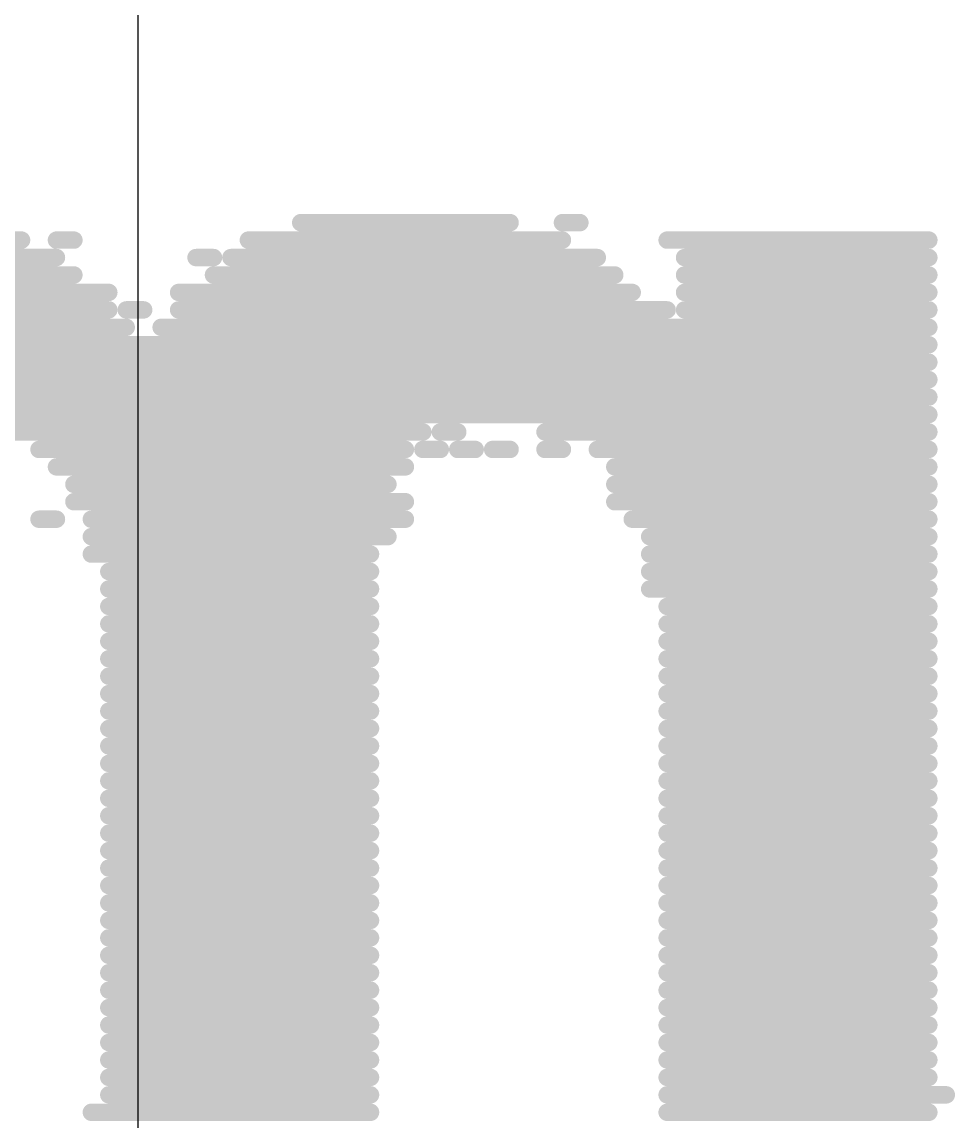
# Model space of a CAD drawing. Header units: inches. Extents: x -5 to 433, y -20 to 71.
# Drawn here: x 13.982 to 15.34, y 50.057 to 51.657 of the extents above; entities that cross this region are included whole.
import ezdxf

# ---------------------------------------------------------------- set-up
doc = ezdxf.new("R2010")
doc.units = ezdxf.units.IN
doc.layers.add('Bottom Overlay', color=54, linetype='Continuous')
doc.layers.add('Top Layer', color=1, linetype='Continuous')

msp = doc.modelspace()

# ---------------------------------------------------------------- linework, layer by layer
at = {"layer": 'Bottom Overlay'}
for points in [[(14.3878, 51.3652, 0.0254, 0.0254, 0), (14.6926, 51.3652, 0.0254, 0.0254, 0)], [(14.7688, 51.3652, 0.0254, 0.0254, 0), (14.7942, 51.3652, 0.0254, 0.0254, 0)], [(13.5242, 51.3398, 0.0254, 0.0254, 0), (13.9814, 51.3398, 0.0254, 0.0254, 0)], [(14.0322, 51.3398, 0.0254, 0.0254, 0), (14.0576, 51.3398, 0.0254, 0.0254, 0)], [(14.3116, 51.3398, 0.0254, 0.0254, 0), (14.7688, 51.3398, 0.0254, 0.0254, 0)], [(14.9212, 51.3398, 0.0254, 0.0254, 0), (15.3022, 51.3398, 0.0254, 0.0254, 0)], [(13.4734, 51.3144, 0.0254, 0.0254, 0), (14.0322, 51.3144, 0.0254, 0.0254, 0)], [(14.2354, 51.3144, 0.0254, 0.0254, 0), (14.2608, 51.3144, 0.0254, 0.0254, 0)], [(14.2862, 51.3144, 0.0254, 0.0254, 0), (14.8196, 51.3144, 0.0254, 0.0254, 0)], [(14.9466, 51.3144, 0.0254, 0.0254, 0), (15.3022, 51.3144, 0.0254, 0.0254, 0)], [(13.448, 51.289, 0.0254, 0.0254, 0), (14.0576, 51.289, 0.0254, 0.0254, 0)], [(14.2608, 51.289, 0.0254, 0.0254, 0), (14.845, 51.289, 0.0254, 0.0254, 0)], [(14.9466, 51.289, 0.0254, 0.0254, 0), (15.3022, 51.289, 0.0254, 0.0254, 0)], [(13.4226, 51.2636, 0.0254, 0.0254, 0), (14.1084, 51.2636, 0.0254, 0.0254, 0)], [(14.21, 51.2636, 0.0254, 0.0254, 0), (14.8704, 51.2636, 0.0254, 0.0254, 0)], [(14.9466, 51.2636, 0.0254, 0.0254, 0), (15.3022, 51.2636, 0.0254, 0.0254, 0)], [(13.3718, 51.2382, 0.0254, 0.0254, 0), (14.1084, 51.2382, 0.0254, 0.0254, 0)], [(14.1338, 51.2382, 0.0254, 0.0254, 0), (14.1592, 51.2382, 0.0254, 0.0254, 0)], [(14.21, 51.2382, 0.0254, 0.0254, 0), (14.9212, 51.2382, 0.0254, 0.0254, 0)], [(14.9466, 51.2382, 0.0254, 0.0254, 0), (15.3022, 51.2382, 0.0254, 0.0254, 0)], [(13.3718, 51.2128, 0.0254, 0.0254, 0), (14.1338, 51.2128, 0.0254, 0.0254, 0)], [(14.1846, 51.2128, 0.0254, 0.0254, 0), (15.3022, 51.2128, 0.0254, 0.0254, 0)], [(13.3464, 51.1874, 0.0254, 0.0254, 0), (15.3022, 51.1874, 0.0254, 0.0254, 0)], [(13.3464, 51.162, 0.0254, 0.0254, 0), (15.3022, 51.162, 0.0254, 0.0254, 0)], [(13.3464, 51.1366, 0.0254, 0.0254, 0), (15.3022, 51.1366, 0.0254, 0.0254, 0)], [(13.321, 51.1112, 0.0254, 0.0254, 0), (15.3022, 51.1112, 0.0254, 0.0254, 0)], [(13.321, 51.0858, 0.0254, 0.0254, 0), (15.3022, 51.0858, 0.0254, 0.0254, 0)], [(13.956, 51.0604, 0.0254, 0.0254, 0), (14.5656, 51.0604, 0.0254, 0.0254, 0)], [(14.591, 51.0604, 0.0254, 0.0254, 0), (14.6164, 51.0604, 0.0254, 0.0254, 0)], [(14.7434, 51.0604, 0.0254, 0.0254, 0), (15.3022, 51.0604, 0.0254, 0.0254, 0)], [(14.0068, 51.035, 0.0254, 0.0254, 0), (14.5402, 51.035, 0.0254, 0.0254, 0)], [(14.5656, 51.035, 0.0254, 0.0254, 0), (14.591, 51.035, 0.0254, 0.0254, 0)], [(14.6164, 51.035, 0.0254, 0.0254, 0), (14.6418, 51.035, 0.0254, 0.0254, 0)], [(14.6672, 51.035, 0.0254, 0.0254, 0), (14.6926, 51.035, 0.0254, 0.0254, 0)], [(14.7434, 51.035, 0.0254, 0.0254, 0), (14.7688, 51.035, 0.0254, 0.0254, 0)], [(14.8196, 51.035, 0.0254, 0.0254, 0), (15.3022, 51.035, 0.0254, 0.0254, 0)], [(14.0322, 51.0096, 0.0254, 0.0254, 0), (14.5402, 51.0096, 0.0254, 0.0254, 0)], [(14.845, 51.0096, 0.0254, 0.0254, 0), (15.3022, 51.0096, 0.0254, 0.0254, 0)], [(14.0576, 50.9842, 0.0254, 0.0254, 0), (14.5148, 50.9842, 0.0254, 0.0254, 0)], [(14.845, 50.9842, 0.0254, 0.0254, 0), (15.3022, 50.9842, 0.0254, 0.0254, 0)], [(14.0576, 50.9588, 0.0254, 0.0254, 0), (14.5402, 50.9588, 0.0254, 0.0254, 0)], [(14.845, 50.9588, 0.0254, 0.0254, 0), (15.3022, 50.9588, 0.0254, 0.0254, 0)], [(14.0068, 50.9334, 0.0254, 0.0254, 0), (14.0322, 50.9334, 0.0254, 0.0254, 0)], [(14.083, 50.9334, 0.0254, 0.0254, 0), (14.5402, 50.9334, 0.0254, 0.0254, 0)], [(14.8704, 50.9334, 0.0254, 0.0254, 0), (15.3022, 50.9334, 0.0254, 0.0254, 0)], [(14.083, 50.908, 0.0254, 0.0254, 0), (14.5148, 50.908, 0.0254, 0.0254, 0)], [(14.8958, 50.908, 0.0254, 0.0254, 0), (15.3022, 50.908, 0.0254, 0.0254, 0)], [(14.083, 50.8826, 0.0254, 0.0254, 0), (14.4894, 50.8826, 0.0254, 0.0254, 0)], [(14.8958, 50.8826, 0.0254, 0.0254, 0), (15.3022, 50.8826, 0.0254, 0.0254, 0)], [(14.1084, 50.8572, 0.0254, 0.0254, 0), (14.4894, 50.8572, 0.0254, 0.0254, 0)], [(14.8958, 50.8572, 0.0254, 0.0254, 0), (15.3022, 50.8572, 0.0254, 0.0254, 0)], [(14.1084, 50.8318, 0.0254, 0.0254, 0), (14.4894, 50.8318, 0.0254, 0.0254, 0)], [(14.8958, 50.8318, 0.0254, 0.0254, 0), (15.3022, 50.8318, 0.0254, 0.0254, 0)], [(14.1084, 50.8064, 0.0254, 0.0254, 0), (14.4894, 50.8064, 0.0254, 0.0254, 0)], [(14.9212, 50.8064, 0.0254, 0.0254, 0), (15.3022, 50.8064, 0.0254, 0.0254, 0)], [(14.1084, 50.781, 0.0254, 0.0254, 0), (14.4894, 50.781, 0.0254, 0.0254, 0)], [(14.9212, 50.781, 0.0254, 0.0254, 0), (15.3022, 50.781, 0.0254, 0.0254, 0)], [(14.1084, 50.7556, 0.0254, 0.0254, 0), (14.4894, 50.7556, 0.0254, 0.0254, 0)], [(14.9212, 50.7556, 0.0254, 0.0254, 0), (15.3022, 50.7556, 0.0254, 0.0254, 0)], [(14.1084, 50.7302, 0.0254, 0.0254, 0), (14.4894, 50.7302, 0.0254, 0.0254, 0)], [(14.9212, 50.7302, 0.0254, 0.0254, 0), (15.3022, 50.7302, 0.0254, 0.0254, 0)], [(14.1084, 50.7048, 0.0254, 0.0254, 0), (14.4894, 50.7048, 0.0254, 0.0254, 0)], [(14.9212, 50.7048, 0.0254, 0.0254, 0), (15.3022, 50.7048, 0.0254, 0.0254, 0)], [(14.1084, 50.6794, 0.0254, 0.0254, 0), (14.4894, 50.6794, 0.0254, 0.0254, 0)], [(14.9212, 50.6794, 0.0254, 0.0254, 0), (15.3022, 50.6794, 0.0254, 0.0254, 0)], [(14.1084, 50.654, 0.0254, 0.0254, 0), (14.4894, 50.654, 0.0254, 0.0254, 0)], [(14.9212, 50.654, 0.0254, 0.0254, 0), (15.3022, 50.654, 0.0254, 0.0254, 0)], [(14.1084, 50.6286, 0.0254, 0.0254, 0), (14.4894, 50.6286, 0.0254, 0.0254, 0)], [(14.9212, 50.6286, 0.0254, 0.0254, 0), (15.3022, 50.6286, 0.0254, 0.0254, 0)], [(14.1084, 50.6032, 0.0254, 0.0254, 0), (14.4894, 50.6032, 0.0254, 0.0254, 0)], [(14.9212, 50.6032, 0.0254, 0.0254, 0), (15.3022, 50.6032, 0.0254, 0.0254, 0)], [(14.1084, 50.5778, 0.0254, 0.0254, 0), (14.4894, 50.5778, 0.0254, 0.0254, 0)], [(14.9212, 50.5778, 0.0254, 0.0254, 0), (15.3022, 50.5778, 0.0254, 0.0254, 0)], [(14.1084, 50.5524, 0.0254, 0.0254, 0), (14.4894, 50.5524, 0.0254, 0.0254, 0)], [(14.9212, 50.5524, 0.0254, 0.0254, 0), (15.3022, 50.5524, 0.0254, 0.0254, 0)], [(14.1084, 50.527, 0.0254, 0.0254, 0), (14.4894, 50.527, 0.0254, 0.0254, 0)], [(14.9212, 50.527, 0.0254, 0.0254, 0), (15.3022, 50.527, 0.0254, 0.0254, 0)], [(14.1084, 50.5016, 0.0254, 0.0254, 0), (14.4894, 50.5016, 0.0254, 0.0254, 0)], [(14.9212, 50.5016, 0.0254, 0.0254, 0), (15.3022, 50.5016, 0.0254, 0.0254, 0)], [(14.1084, 50.4762, 0.0254, 0.0254, 0), (14.4894, 50.4762, 0.0254, 0.0254, 0)], [(14.9212, 50.4762, 0.0254, 0.0254, 0), (15.3022, 50.4762, 0.0254, 0.0254, 0)], [(14.1084, 50.4508, 0.0254, 0.0254, 0), (14.4894, 50.4508, 0.0254, 0.0254, 0)], [(14.9212, 50.4508, 0.0254, 0.0254, 0), (15.3022, 50.4508, 0.0254, 0.0254, 0)], [(14.1084, 50.4254, 0.0254, 0.0254, 0), (14.4894, 50.4254, 0.0254, 0.0254, 0)], [(14.9212, 50.4254, 0.0254, 0.0254, 0), (15.3022, 50.4254, 0.0254, 0.0254, 0)], [(14.1084, 50.4, 0.0254, 0.0254, 0), (14.4894, 50.4, 0.0254, 0.0254, 0)], [(14.9212, 50.4, 0.0254, 0.0254, 0), (15.3022, 50.4, 0.0254, 0.0254, 0)], [(14.1084, 50.3746, 0.0254, 0.0254, 0), (14.4894, 50.3746, 0.0254, 0.0254, 0)], [(14.9212, 50.3746, 0.0254, 0.0254, 0), (15.3022, 50.3746, 0.0254, 0.0254, 0)], [(14.1084, 50.3492, 0.0254, 0.0254, 0), (14.4894, 50.3492, 0.0254, 0.0254, 0)], [(14.9212, 50.3492, 0.0254, 0.0254, 0), (15.3022, 50.3492, 0.0254, 0.0254, 0)], [(14.1084, 50.3238, 0.0254, 0.0254, 0), (14.4894, 50.3238, 0.0254, 0.0254, 0)], [(14.9212, 50.3238, 0.0254, 0.0254, 0), (15.3022, 50.3238, 0.0254, 0.0254, 0)], [(14.1084, 50.2984, 0.0254, 0.0254, 0), (14.4894, 50.2984, 0.0254, 0.0254, 0)], [(14.9212, 50.2984, 0.0254, 0.0254, 0), (15.3022, 50.2984, 0.0254, 0.0254, 0)], [(14.1084, 50.273, 0.0254, 0.0254, 0), (14.4894, 50.273, 0.0254, 0.0254, 0)], [(14.9212, 50.273, 0.0254, 0.0254, 0), (15.3022, 50.273, 0.0254, 0.0254, 0)], [(14.1084, 50.2476, 0.0254, 0.0254, 0), (14.4894, 50.2476, 0.0254, 0.0254, 0)], [(14.9212, 50.2476, 0.0254, 0.0254, 0), (15.3022, 50.2476, 0.0254, 0.0254, 0)], [(14.1084, 50.2222, 0.0254, 0.0254, 0), (14.4894, 50.2222, 0.0254, 0.0254, 0)], [(14.9212, 50.2222, 0.0254, 0.0254, 0), (15.3022, 50.2222, 0.0254, 0.0254, 0)], [(14.1084, 50.1968, 0.0254, 0.0254, 0), (14.4894, 50.1968, 0.0254, 0.0254, 0)], [(14.9212, 50.1968, 0.0254, 0.0254, 0), (15.3022, 50.1968, 0.0254, 0.0254, 0)], [(14.1084, 50.1714, 0.0254, 0.0254, 0), (14.4894, 50.1714, 0.0254, 0.0254, 0)], [(14.9212, 50.1714, 0.0254, 0.0254, 0), (15.3022, 50.1714, 0.0254, 0.0254, 0)], [(14.1084, 50.146, 0.0254, 0.0254, 0), (14.4894, 50.146, 0.0254, 0.0254, 0)], [(14.9212, 50.146, 0.0254, 0.0254, 0), (15.3022, 50.146, 0.0254, 0.0254, 0)], [(14.1084, 50.1206, 0.0254, 0.0254, 0), (14.4894, 50.1206, 0.0254, 0.0254, 0)], [(14.9212, 50.1206, 0.0254, 0.0254, 0), (15.3022, 50.1206, 0.0254, 0.0254, 0)], [(14.1084, 50.0952, 0.0254, 0.0254, 0), (14.4894, 50.0952, 0.0254, 0.0254, 0)], [(14.9212, 50.0952, 0.0254, 0.0254, 0), (15.3276, 50.0952, 0.0254, 0.0254, 0)], [(14.083, 50.0698, 0.0254, 0.0254, 0), (14.4894, 50.0698, 0.0254, 0.0254, 0)], [(14.9212, 50.0698, 0.0254, 0.0254, 0), (15.3022, 50.0698, 0.0254, 0.0254, 0)]]:
    msp.add_lwpolyline(points, format="xyseb", dxfattribs=at)
for points in [[(14.3815, 51.3652, 0.0127, 0.0127, 1), (14.3942, 51.3652, 0.0127, 0.0127, 1)], [(14.6863, 51.3652, 0.0127, 0.0127, 1), (14.699, 51.3652, 0.0127, 0.0127, 1)], [(14.7625, 51.3652, 0.0127, 0.0127, 1), (14.7752, 51.3652, 0.0127, 0.0127, 1)], [(14.7879, 51.3652, 0.0127, 0.0127, 1), (14.8006, 51.3652, 0.0127, 0.0127, 1)], [(13.9751, 51.3398, 0.0127, 0.0127, 1), (13.9878, 51.3398, 0.0127, 0.0127, 1)], [(14.0259, 51.3398, 0.0127, 0.0127, 1), (14.0386, 51.3398, 0.0127, 0.0127, 1)], [(14.0513, 51.3398, 0.0127, 0.0127, 1), (14.064, 51.3398, 0.0127, 0.0127, 1)], [(14.3053, 51.3398, 0.0127, 0.0127, 1), (14.318, 51.3398, 0.0127, 0.0127, 1)], [(14.7625, 51.3398, 0.0127, 0.0127, 1), (14.7752, 51.3398, 0.0127, 0.0127, 1)], [(14.9149, 51.3398, 0.0127, 0.0127, 1), (14.9276, 51.3398, 0.0127, 0.0127, 1)], [(15.2959, 51.3398, 0.0127, 0.0127, 1), (15.3086, 51.3398, 0.0127, 0.0127, 1)], [(14.0259, 51.3144, 0.0127, 0.0127, 1), (14.0386, 51.3144, 0.0127, 0.0127, 1)], [(14.2291, 51.3144, 0.0127, 0.0127, 1), (14.2418, 51.3144, 0.0127, 0.0127, 1)], [(14.2545, 51.3144, 0.0127, 0.0127, 1), (14.2672, 51.3144, 0.0127, 0.0127, 1)], [(14.2799, 51.3144, 0.0127, 0.0127, 1), (14.2926, 51.3144, 0.0127, 0.0127, 1)], [(14.8133, 51.3144, 0.0127, 0.0127, 1), (14.826, 51.3144, 0.0127, 0.0127, 1)], [(14.9403, 51.3144, 0.0127, 0.0127, 1), (14.953, 51.3144, 0.0127, 0.0127, 1)], [(15.2959, 51.3144, 0.0127, 0.0127, 1), (15.3086, 51.3144, 0.0127, 0.0127, 1)], [(14.0513, 51.289, 0.0127, 0.0127, 1), (14.064, 51.289, 0.0127, 0.0127, 1)], [(14.2545, 51.289, 0.0127, 0.0127, 1), (14.2672, 51.289, 0.0127, 0.0127, 1)], [(14.8387, 51.289, 0.0127, 0.0127, 1), (14.8514, 51.289, 0.0127, 0.0127, 1)], [(14.9403, 51.289, 0.0127, 0.0127, 1), (14.953, 51.289, 0.0127, 0.0127, 1)], [(15.2959, 51.289, 0.0127, 0.0127, 1), (15.3086, 51.289, 0.0127, 0.0127, 1)], [(14.1021, 51.2636, 0.0127, 0.0127, 1), (14.1148, 51.2636, 0.0127, 0.0127, 1)], [(14.2037, 51.2636, 0.0127, 0.0127, 1), (14.2164, 51.2636, 0.0127, 0.0127, 1)], [(14.8641, 51.2636, 0.0127, 0.0127, 1), (14.8768, 51.2636, 0.0127, 0.0127, 1)], [(14.9403, 51.2636, 0.0127, 0.0127, 1), (14.953, 51.2636, 0.0127, 0.0127, 1)], [(15.2959, 51.2636, 0.0127, 0.0127, 1), (15.3086, 51.2636, 0.0127, 0.0127, 1)], [(14.1021, 51.2382, 0.0127, 0.0127, 1), (14.1148, 51.2382, 0.0127, 0.0127, 1)], [(14.1275, 51.2382, 0.0127, 0.0127, 1), (14.1402, 51.2382, 0.0127, 0.0127, 1)], [(14.1529, 51.2382, 0.0127, 0.0127, 1), (14.1656, 51.2382, 0.0127, 0.0127, 1)], [(14.2037, 51.2382, 0.0127, 0.0127, 1), (14.2164, 51.2382, 0.0127, 0.0127, 1)], [(14.9149, 51.2382, 0.0127, 0.0127, 1), (14.9276, 51.2382, 0.0127, 0.0127, 1)], [(14.9403, 51.2382, 0.0127, 0.0127, 1), (14.953, 51.2382, 0.0127, 0.0127, 1)], [(15.2959, 51.2382, 0.0127, 0.0127, 1), (15.3086, 51.2382, 0.0127, 0.0127, 1)], [(14.1275, 51.2128, 0.0127, 0.0127, 1), (14.1402, 51.2128, 0.0127, 0.0127, 1)], [(14.1783, 51.2128, 0.0127, 0.0127, 1), (14.191, 51.2128, 0.0127, 0.0127, 1)], [(15.2959, 51.2128, 0.0127, 0.0127, 1), (15.3086, 51.2128, 0.0127, 0.0127, 1)], [(15.2959, 51.1874, 0.0127, 0.0127, 1), (15.3086, 51.1874, 0.0127, 0.0127, 1)], [(15.2959, 51.162, 0.0127, 0.0127, 1), (15.3086, 51.162, 0.0127, 0.0127, 1)], [(15.2959, 51.1366, 0.0127, 0.0127, 1), (15.3086, 51.1366, 0.0127, 0.0127, 1)], [(15.2959, 51.1112, 0.0127, 0.0127, 1), (15.3086, 51.1112, 0.0127, 0.0127, 1)], [(15.2959, 51.0858, 0.0127, 0.0127, 1), (15.3086, 51.0858, 0.0127, 0.0127, 1)], [(14.5593, 51.0604, 0.0127, 0.0127, 1), (14.572, 51.0604, 0.0127, 0.0127, 1)], [(14.5847, 51.0604, 0.0127, 0.0127, 1), (14.5974, 51.0604, 0.0127, 0.0127, 1)], [(14.6101, 51.0604, 0.0127, 0.0127, 1), (14.6228, 51.0604, 0.0127, 0.0127, 1)], [(14.7371, 51.0604, 0.0127, 0.0127, 1), (14.7498, 51.0604, 0.0127, 0.0127, 1)], [(15.2959, 51.0604, 0.0127, 0.0127, 1), (15.3086, 51.0604, 0.0127, 0.0127, 1)], [(14.0005, 51.035, 0.0127, 0.0127, 1), (14.0132, 51.035, 0.0127, 0.0127, 1)], [(14.5339, 51.035, 0.0127, 0.0127, 1), (14.5466, 51.035, 0.0127, 0.0127, 1)], [(14.5593, 51.035, 0.0127, 0.0127, 1), (14.572, 51.035, 0.0127, 0.0127, 1)], [(14.5847, 51.035, 0.0127, 0.0127, 1), (14.5974, 51.035, 0.0127, 0.0127, 1)], [(14.6101, 51.035, 0.0127, 0.0127, 1), (14.6228, 51.035, 0.0127, 0.0127, 1)], [(14.6355, 51.035, 0.0127, 0.0127, 1), (14.6482, 51.035, 0.0127, 0.0127, 1)], [(14.6609, 51.035, 0.0127, 0.0127, 1), (14.6736, 51.035, 0.0127, 0.0127, 1)], [(14.6863, 51.035, 0.0127, 0.0127, 1), (14.699, 51.035, 0.0127, 0.0127, 1)], [(14.7371, 51.035, 0.0127, 0.0127, 1), (14.7498, 51.035, 0.0127, 0.0127, 1)], [(14.7625, 51.035, 0.0127, 0.0127, 1), (14.7752, 51.035, 0.0127, 0.0127, 1)], [(14.8133, 51.035, 0.0127, 0.0127, 1), (14.826, 51.035, 0.0127, 0.0127, 1)], [(15.2959, 51.035, 0.0127, 0.0127, 1), (15.3086, 51.035, 0.0127, 0.0127, 1)], [(14.0259, 51.0096, 0.0127, 0.0127, 1), (14.0386, 51.0096, 0.0127, 0.0127, 1)], [(14.5339, 51.0096, 0.0127, 0.0127, 1), (14.5466, 51.0096, 0.0127, 0.0127, 1)], [(14.8387, 51.0096, 0.0127, 0.0127, 1), (14.8514, 51.0096, 0.0127, 0.0127, 1)], [(15.2959, 51.0096, 0.0127, 0.0127, 1), (15.3086, 51.0096, 0.0127, 0.0127, 1)], [(14.0513, 50.9842, 0.0127, 0.0127, 1), (14.064, 50.9842, 0.0127, 0.0127, 1)], [(14.5085, 50.9842, 0.0127, 0.0127, 1), (14.5212, 50.9842, 0.0127, 0.0127, 1)], [(14.8387, 50.9842, 0.0127, 0.0127, 1), (14.8514, 50.9842, 0.0127, 0.0127, 1)], [(15.2959, 50.9842, 0.0127, 0.0127, 1), (15.3086, 50.9842, 0.0127, 0.0127, 1)], [(14.0513, 50.9588, 0.0127, 0.0127, 1), (14.064, 50.9588, 0.0127, 0.0127, 1)], [(14.5339, 50.9588, 0.0127, 0.0127, 1), (14.5466, 50.9588, 0.0127, 0.0127, 1)], [(14.8387, 50.9588, 0.0127, 0.0127, 1), (14.8514, 50.9588, 0.0127, 0.0127, 1)], [(15.2959, 50.9588, 0.0127, 0.0127, 1), (15.3086, 50.9588, 0.0127, 0.0127, 1)], [(14.0005, 50.9334, 0.0127, 0.0127, 1), (14.0132, 50.9334, 0.0127, 0.0127, 1)], [(14.0259, 50.9334, 0.0127, 0.0127, 1), (14.0386, 50.9334, 0.0127, 0.0127, 1)], [(14.0767, 50.9334, 0.0127, 0.0127, 1), (14.0894, 50.9334, 0.0127, 0.0127, 1)], [(14.5339, 50.9334, 0.0127, 0.0127, 1), (14.5466, 50.9334, 0.0127, 0.0127, 1)], [(14.8641, 50.9334, 0.0127, 0.0127, 1), (14.8768, 50.9334, 0.0127, 0.0127, 1)], [(15.2959, 50.9334, 0.0127, 0.0127, 1), (15.3086, 50.9334, 0.0127, 0.0127, 1)], [(14.0767, 50.908, 0.0127, 0.0127, 1), (14.0894, 50.908, 0.0127, 0.0127, 1)], [(14.5085, 50.908, 0.0127, 0.0127, 1), (14.5212, 50.908, 0.0127, 0.0127, 1)], [(14.8895, 50.908, 0.0127, 0.0127, 1), (14.9022, 50.908, 0.0127, 0.0127, 1)], [(15.2959, 50.908, 0.0127, 0.0127, 1), (15.3086, 50.908, 0.0127, 0.0127, 1)], [(14.0767, 50.8826, 0.0127, 0.0127, 1), (14.0894, 50.8826, 0.0127, 0.0127, 1)], [(14.4831, 50.8826, 0.0127, 0.0127, 1), (14.4958, 50.8826, 0.0127, 0.0127, 1)], [(14.8895, 50.8826, 0.0127, 0.0127, 1), (14.9022, 50.8826, 0.0127, 0.0127, 1)], [(15.2959, 50.8826, 0.0127, 0.0127, 1), (15.3086, 50.8826, 0.0127, 0.0127, 1)], [(14.1021, 50.8572, 0.0127, 0.0127, 1), (14.1148, 50.8572, 0.0127, 0.0127, 1)], [(14.4831, 50.8572, 0.0127, 0.0127, 1), (14.4958, 50.8572, 0.0127, 0.0127, 1)], [(14.8895, 50.8572, 0.0127, 0.0127, 1), (14.9022, 50.8572, 0.0127, 0.0127, 1)], [(15.2959, 50.8572, 0.0127, 0.0127, 1), (15.3086, 50.8572, 0.0127, 0.0127, 1)], [(14.1021, 50.8318, 0.0127, 0.0127, 1), (14.1148, 50.8318, 0.0127, 0.0127, 1)], [(14.4831, 50.8318, 0.0127, 0.0127, 1), (14.4958, 50.8318, 0.0127, 0.0127, 1)], [(14.8895, 50.8318, 0.0127, 0.0127, 1), (14.9022, 50.8318, 0.0127, 0.0127, 1)], [(15.2959, 50.8318, 0.0127, 0.0127, 1), (15.3086, 50.8318, 0.0127, 0.0127, 1)], [(14.1021, 50.8064, 0.0127, 0.0127, 1), (14.1148, 50.8064, 0.0127, 0.0127, 1)], [(14.4831, 50.8064, 0.0127, 0.0127, 1), (14.4958, 50.8064, 0.0127, 0.0127, 1)], [(14.9149, 50.8064, 0.0127, 0.0127, 1), (14.9276, 50.8064, 0.0127, 0.0127, 1)], [(15.2959, 50.8064, 0.0127, 0.0127, 1), (15.3086, 50.8064, 0.0127, 0.0127, 1)], [(14.1021, 50.781, 0.0127, 0.0127, 1), (14.1148, 50.781, 0.0127, 0.0127, 1)], [(14.4831, 50.781, 0.0127, 0.0127, 1), (14.4958, 50.781, 0.0127, 0.0127, 1)], [(14.9149, 50.781, 0.0127, 0.0127, 1), (14.9276, 50.781, 0.0127, 0.0127, 1)], [(15.2959, 50.781, 0.0127, 0.0127, 1), (15.3086, 50.781, 0.0127, 0.0127, 1)], [(14.1021, 50.7556, 0.0127, 0.0127, 1), (14.1148, 50.7556, 0.0127, 0.0127, 1)], [(14.4831, 50.7556, 0.0127, 0.0127, 1), (14.4958, 50.7556, 0.0127, 0.0127, 1)], [(14.9149, 50.7556, 0.0127, 0.0127, 1), (14.9276, 50.7556, 0.0127, 0.0127, 1)], [(15.2959, 50.7556, 0.0127, 0.0127, 1), (15.3086, 50.7556, 0.0127, 0.0127, 1)], [(14.1021, 50.7302, 0.0127, 0.0127, 1), (14.1148, 50.7302, 0.0127, 0.0127, 1)], [(14.4831, 50.7302, 0.0127, 0.0127, 1), (14.4958, 50.7302, 0.0127, 0.0127, 1)], [(14.9149, 50.7302, 0.0127, 0.0127, 1), (14.9276, 50.7302, 0.0127, 0.0127, 1)], [(15.2959, 50.7302, 0.0127, 0.0127, 1), (15.3086, 50.7302, 0.0127, 0.0127, 1)], [(14.1021, 50.7048, 0.0127, 0.0127, 1), (14.1148, 50.7048, 0.0127, 0.0127, 1)], [(14.4831, 50.7048, 0.0127, 0.0127, 1), (14.4958, 50.7048, 0.0127, 0.0127, 1)], [(14.9149, 50.7048, 0.0127, 0.0127, 1), (14.9276, 50.7048, 0.0127, 0.0127, 1)], [(15.2959, 50.7048, 0.0127, 0.0127, 1), (15.3086, 50.7048, 0.0127, 0.0127, 1)], [(14.1021, 50.6794, 0.0127, 0.0127, 1), (14.1148, 50.6794, 0.0127, 0.0127, 1)], [(14.4831, 50.6794, 0.0127, 0.0127, 1), (14.4958, 50.6794, 0.0127, 0.0127, 1)], [(14.9149, 50.6794, 0.0127, 0.0127, 1), (14.9276, 50.6794, 0.0127, 0.0127, 1)], [(15.2959, 50.6794, 0.0127, 0.0127, 1), (15.3086, 50.6794, 0.0127, 0.0127, 1)], [(14.1021, 50.654, 0.0127, 0.0127, 1), (14.1148, 50.654, 0.0127, 0.0127, 1)], [(14.4831, 50.654, 0.0127, 0.0127, 1), (14.4958, 50.654, 0.0127, 0.0127, 1)], [(14.9149, 50.654, 0.0127, 0.0127, 1), (14.9276, 50.654, 0.0127, 0.0127, 1)], [(15.2959, 50.654, 0.0127, 0.0127, 1), (15.3086, 50.654, 0.0127, 0.0127, 1)], [(14.1021, 50.6286, 0.0127, 0.0127, 1), (14.1148, 50.6286, 0.0127, 0.0127, 1)], [(14.4831, 50.6286, 0.0127, 0.0127, 1), (14.4958, 50.6286, 0.0127, 0.0127, 1)], [(14.9149, 50.6286, 0.0127, 0.0127, 1), (14.9276, 50.6286, 0.0127, 0.0127, 1)], [(15.2959, 50.6286, 0.0127, 0.0127, 1), (15.3086, 50.6286, 0.0127, 0.0127, 1)], [(14.1021, 50.6032, 0.0127, 0.0127, 1), (14.1148, 50.6032, 0.0127, 0.0127, 1)], [(14.4831, 50.6032, 0.0127, 0.0127, 1), (14.4958, 50.6032, 0.0127, 0.0127, 1)], [(14.9149, 50.6032, 0.0127, 0.0127, 1), (14.9276, 50.6032, 0.0127, 0.0127, 1)], [(15.2959, 50.6032, 0.0127, 0.0127, 1), (15.3086, 50.6032, 0.0127, 0.0127, 1)], [(14.1021, 50.5778, 0.0127, 0.0127, 1), (14.1148, 50.5778, 0.0127, 0.0127, 1)], [(14.4831, 50.5778, 0.0127, 0.0127, 1), (14.4958, 50.5778, 0.0127, 0.0127, 1)], [(14.9149, 50.5778, 0.0127, 0.0127, 1), (14.9276, 50.5778, 0.0127, 0.0127, 1)], [(15.2959, 50.5778, 0.0127, 0.0127, 1), (15.3086, 50.5778, 0.0127, 0.0127, 1)], [(14.1021, 50.5524, 0.0127, 0.0127, 1), (14.1148, 50.5524, 0.0127, 0.0127, 1)], [(14.4831, 50.5524, 0.0127, 0.0127, 1), (14.4958, 50.5524, 0.0127, 0.0127, 1)], [(14.9149, 50.5524, 0.0127, 0.0127, 1), (14.9276, 50.5524, 0.0127, 0.0127, 1)], [(15.2959, 50.5524, 0.0127, 0.0127, 1), (15.3086, 50.5524, 0.0127, 0.0127, 1)], [(14.1021, 50.527, 0.0127, 0.0127, 1), (14.1148, 50.527, 0.0127, 0.0127, 1)], [(14.4831, 50.527, 0.0127, 0.0127, 1), (14.4958, 50.527, 0.0127, 0.0127, 1)], [(14.9149, 50.527, 0.0127, 0.0127, 1), (14.9276, 50.527, 0.0127, 0.0127, 1)], [(15.2959, 50.527, 0.0127, 0.0127, 1), (15.3086, 50.527, 0.0127, 0.0127, 1)], [(14.1021, 50.5016, 0.0127, 0.0127, 1), (14.1148, 50.5016, 0.0127, 0.0127, 1)], [(14.4831, 50.5016, 0.0127, 0.0127, 1), (14.4958, 50.5016, 0.0127, 0.0127, 1)], [(14.9149, 50.5016, 0.0127, 0.0127, 1), (14.9276, 50.5016, 0.0127, 0.0127, 1)], [(15.2959, 50.5016, 0.0127, 0.0127, 1), (15.3086, 50.5016, 0.0127, 0.0127, 1)], [(14.1021, 50.4762, 0.0127, 0.0127, 1), (14.1148, 50.4762, 0.0127, 0.0127, 1)], [(14.4831, 50.4762, 0.0127, 0.0127, 1), (14.4958, 50.4762, 0.0127, 0.0127, 1)], [(14.9149, 50.4762, 0.0127, 0.0127, 1), (14.9276, 50.4762, 0.0127, 0.0127, 1)], [(15.2959, 50.4762, 0.0127, 0.0127, 1), (15.3086, 50.4762, 0.0127, 0.0127, 1)], [(14.1021, 50.4508, 0.0127, 0.0127, 1), (14.1148, 50.4508, 0.0127, 0.0127, 1)], [(14.4831, 50.4508, 0.0127, 0.0127, 1), (14.4958, 50.4508, 0.0127, 0.0127, 1)], [(14.9149, 50.4508, 0.0127, 0.0127, 1), (14.9276, 50.4508, 0.0127, 0.0127, 1)], [(15.2959, 50.4508, 0.0127, 0.0127, 1), (15.3086, 50.4508, 0.0127, 0.0127, 1)], [(14.1021, 50.4254, 0.0127, 0.0127, 1), (14.1148, 50.4254, 0.0127, 0.0127, 1)], [(14.4831, 50.4254, 0.0127, 0.0127, 1), (14.4958, 50.4254, 0.0127, 0.0127, 1)], [(14.9149, 50.4254, 0.0127, 0.0127, 1), (14.9276, 50.4254, 0.0127, 0.0127, 1)], [(15.2959, 50.4254, 0.0127, 0.0127, 1), (15.3086, 50.4254, 0.0127, 0.0127, 1)], [(14.1021, 50.4, 0.0127, 0.0127, 1), (14.1148, 50.4, 0.0127, 0.0127, 1)], [(14.4831, 50.4, 0.0127, 0.0127, 1), (14.4958, 50.4, 0.0127, 0.0127, 1)], [(14.9149, 50.4, 0.0127, 0.0127, 1), (14.9276, 50.4, 0.0127, 0.0127, 1)], [(15.2959, 50.4, 0.0127, 0.0127, 1), (15.3086, 50.4, 0.0127, 0.0127, 1)], [(14.1021, 50.3746, 0.0127, 0.0127, 1), (14.1148, 50.3746, 0.0127, 0.0127, 1)], [(14.4831, 50.3746, 0.0127, 0.0127, 1), (14.4958, 50.3746, 0.0127, 0.0127, 1)], [(14.9149, 50.3746, 0.0127, 0.0127, 1), (14.9276, 50.3746, 0.0127, 0.0127, 1)], [(15.2959, 50.3746, 0.0127, 0.0127, 1), (15.3086, 50.3746, 0.0127, 0.0127, 1)], [(14.1021, 50.3492, 0.0127, 0.0127, 1), (14.1148, 50.3492, 0.0127, 0.0127, 1)], [(14.4831, 50.3492, 0.0127, 0.0127, 1), (14.4958, 50.3492, 0.0127, 0.0127, 1)], [(14.9149, 50.3492, 0.0127, 0.0127, 1), (14.9276, 50.3492, 0.0127, 0.0127, 1)], [(15.2959, 50.3492, 0.0127, 0.0127, 1), (15.3086, 50.3492, 0.0127, 0.0127, 1)], [(14.1021, 50.3238, 0.0127, 0.0127, 1), (14.1148, 50.3238, 0.0127, 0.0127, 1)], [(14.4831, 50.3238, 0.0127, 0.0127, 1), (14.4958, 50.3238, 0.0127, 0.0127, 1)], [(14.9149, 50.3238, 0.0127, 0.0127, 1), (14.9276, 50.3238, 0.0127, 0.0127, 1)], [(15.2959, 50.3238, 0.0127, 0.0127, 1), (15.3086, 50.3238, 0.0127, 0.0127, 1)], [(14.1021, 50.2984, 0.0127, 0.0127, 1), (14.1148, 50.2984, 0.0127, 0.0127, 1)], [(14.4831, 50.2984, 0.0127, 0.0127, 1), (14.4958, 50.2984, 0.0127, 0.0127, 1)], [(14.9149, 50.2984, 0.0127, 0.0127, 1), (14.9276, 50.2984, 0.0127, 0.0127, 1)], [(15.2959, 50.2984, 0.0127, 0.0127, 1), (15.3086, 50.2984, 0.0127, 0.0127, 1)], [(14.1021, 50.273, 0.0127, 0.0127, 1), (14.1148, 50.273, 0.0127, 0.0127, 1)], [(14.4831, 50.273, 0.0127, 0.0127, 1), (14.4958, 50.273, 0.0127, 0.0127, 1)], [(14.9149, 50.273, 0.0127, 0.0127, 1), (14.9276, 50.273, 0.0127, 0.0127, 1)], [(15.2959, 50.273, 0.0127, 0.0127, 1), (15.3086, 50.273, 0.0127, 0.0127, 1)], [(14.1021, 50.2476, 0.0127, 0.0127, 1), (14.1148, 50.2476, 0.0127, 0.0127, 1)], [(14.4831, 50.2476, 0.0127, 0.0127, 1), (14.4958, 50.2476, 0.0127, 0.0127, 1)], [(14.9149, 50.2476, 0.0127, 0.0127, 1), (14.9276, 50.2476, 0.0127, 0.0127, 1)], [(15.2959, 50.2476, 0.0127, 0.0127, 1), (15.3086, 50.2476, 0.0127, 0.0127, 1)], [(14.1021, 50.2222, 0.0127, 0.0127, 1), (14.1148, 50.2222, 0.0127, 0.0127, 1)], [(14.4831, 50.2222, 0.0127, 0.0127, 1), (14.4958, 50.2222, 0.0127, 0.0127, 1)], [(14.9149, 50.2222, 0.0127, 0.0127, 1), (14.9276, 50.2222, 0.0127, 0.0127, 1)], [(15.2959, 50.2222, 0.0127, 0.0127, 1), (15.3086, 50.2222, 0.0127, 0.0127, 1)], [(14.1021, 50.1968, 0.0127, 0.0127, 1), (14.1148, 50.1968, 0.0127, 0.0127, 1)], [(14.4831, 50.1968, 0.0127, 0.0127, 1), (14.4958, 50.1968, 0.0127, 0.0127, 1)], [(14.9149, 50.1968, 0.0127, 0.0127, 1), (14.9276, 50.1968, 0.0127, 0.0127, 1)], [(15.2959, 50.1968, 0.0127, 0.0127, 1), (15.3086, 50.1968, 0.0127, 0.0127, 1)], [(14.1021, 50.1714, 0.0127, 0.0127, 1), (14.1148, 50.1714, 0.0127, 0.0127, 1)], [(14.4831, 50.1714, 0.0127, 0.0127, 1), (14.4958, 50.1714, 0.0127, 0.0127, 1)], [(14.9149, 50.1714, 0.0127, 0.0127, 1), (14.9276, 50.1714, 0.0127, 0.0127, 1)], [(15.2959, 50.1714, 0.0127, 0.0127, 1), (15.3086, 50.1714, 0.0127, 0.0127, 1)], [(14.1021, 50.146, 0.0127, 0.0127, 1), (14.1148, 50.146, 0.0127, 0.0127, 1)], [(14.4831, 50.146, 0.0127, 0.0127, 1), (14.4958, 50.146, 0.0127, 0.0127, 1)], [(14.9149, 50.146, 0.0127, 0.0127, 1), (14.9276, 50.146, 0.0127, 0.0127, 1)], [(15.2959, 50.146, 0.0127, 0.0127, 1), (15.3086, 50.146, 0.0127, 0.0127, 1)], [(14.1021, 50.1206, 0.0127, 0.0127, 1), (14.1148, 50.1206, 0.0127, 0.0127, 1)], [(14.4831, 50.1206, 0.0127, 0.0127, 1), (14.4958, 50.1206, 0.0127, 0.0127, 1)], [(14.9149, 50.1206, 0.0127, 0.0127, 1), (14.9276, 50.1206, 0.0127, 0.0127, 1)], [(15.2959, 50.1206, 0.0127, 0.0127, 1), (15.3086, 50.1206, 0.0127, 0.0127, 1)], [(14.1021, 50.0952, 0.0127, 0.0127, 1), (14.1148, 50.0952, 0.0127, 0.0127, 1)], [(14.4831, 50.0952, 0.0127, 0.0127, 1), (14.4958, 50.0952, 0.0127, 0.0127, 1)], [(14.9149, 50.0952, 0.0127, 0.0127, 1), (14.9276, 50.0952, 0.0127, 0.0127, 1)], [(15.3213, 50.0952, 0.0127, 0.0127, 1), (15.334, 50.0952, 0.0127, 0.0127, 1)], [(14.0767, 50.0698, 0.0127, 0.0127, 1), (14.0894, 50.0698, 0.0127, 0.0127, 1)], [(14.4831, 50.0698, 0.0127, 0.0127, 1), (14.4958, 50.0698, 0.0127, 0.0127, 1)], [(14.9149, 50.0698, 0.0127, 0.0127, 1), (14.9276, 50.0698, 0.0127, 0.0127, 1)], [(15.2959, 50.0698, 0.0127, 0.0127, 1), (15.3086, 50.0698, 0.0127, 0.0127, 1)]]:
    msp.add_lwpolyline(points, format="xyseb", close=True, dxfattribs=at)
at = {"layer": 'Top Layer'}
msp.add_line((14.1513, 10.3329), (14.1513, 55.2415), dxfattribs=at)

doc.saveas('drawing.dxf')
